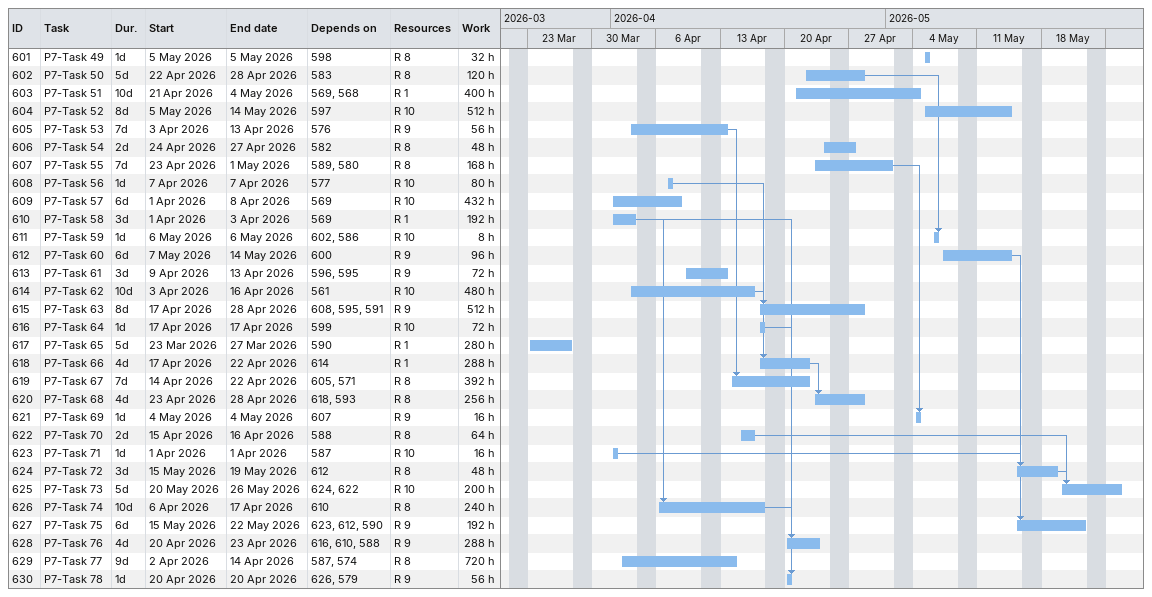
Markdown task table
| ID | Task | Duration | Start | Finish | Predecessors | Resources | Work (h) |
|---|---|---|---|---|---|---|---|
| 601 | P7-Task 49 | 1d | 2026-05-05 | 2026-05-05 | 598 | R 8 | 32 |
| 602 | P7-Task 50 | 5d | 2026-04-22 | 2026-04-28 | 583 | R 8 | 120 |
| 603 | P7-Task 51 | 10d | 2026-04-21 | 2026-05-04 | 569, 568 | R 1 | 400 |
| 604 | P7-Task 52 | 8d | 2026-05-05 | 2026-05-14 | 597 | R 10 | 512 |
| 605 | P7-Task 53 | 7d | 2026-04-03 | 2026-04-13 | 576 | R 9 | 56 |
| 606 | P7-Task 54 | 2d | 2026-04-24 | 2026-04-27 | 582 | R 8 | 48 |
| 607 | P7-Task 55 | 7d | 2026-04-23 | 2026-05-01 | 589, 580 | R 8 | 168 |
| 608 | P7-Task 56 | 1d | 2026-04-07 | 2026-04-07 | 577 | R 10 | 80 |
| 609 | P7-Task 57 | 6d | 2026-04-01 | 2026-04-08 | 569 | R 10 | 432 |
| 610 | P7-Task 58 | 3d | 2026-04-01 | 2026-04-03 | 569 | R 1 | 192 |
| 611 | P7-Task 59 | 1d | 2026-05-06 | 2026-05-06 | 602, 586 | R 10 | 8 |
| 612 | P7-Task 60 | 6d | 2026-05-07 | 2026-05-14 | 600 | R 9 | 96 |
| 613 | P7-Task 61 | 3d | 2026-04-09 | 2026-04-13 | 596, 595 | R 9 | 72 |
| 614 | P7-Task 62 | 10d | 2026-04-03 | 2026-04-16 | 561 | R 10 | 480 |
| 615 | P7-Task 63 | 8d | 2026-04-17 | 2026-04-28 | 608, 595, 591 | R 9 | 512 |
| 616 | P7-Task 64 | 1d | 2026-04-17 | 2026-04-17 | 599 | R 10 | 72 |
| 617 | P7-Task 65 | 5d | 2026-03-23 | 2026-03-27 | 590 | R 1 | 280 |
| 618 | P7-Task 66 | 4d | 2026-04-17 | 2026-04-22 | 614 | R 1 | 288 |
| 619 | P7-Task 67 | 7d | 2026-04-14 | 2026-04-22 | 605, 571 | R 8 | 392 |
| 620 | P7-Task 68 | 4d | 2026-04-23 | 2026-04-28 | 618, 593 | R 8 | 256 |
| 621 | P7-Task 69 | 1d | 2026-05-04 | 2026-05-04 | 607 | R 9 | 16 |
| 622 | P7-Task 70 | 2d | 2026-04-15 | 2026-04-16 | 588 | R 8 | 64 |
| 623 | P7-Task 71 | 1d | 2026-04-01 | 2026-04-01 | 587 | R 10 | 16 |
| 624 | P7-Task 72 | 3d | 2026-05-15 | 2026-05-19 | 612 | R 8 | 48 |
| 625 | P7-Task 73 | 5d | 2026-05-20 | 2026-05-26 | 624, 622 | R 10 | 200 |
| 626 | P7-Task 74 | 10d | 2026-04-06 | 2026-04-17 | 610 | R 8 | 240 |
| 627 | P7-Task 75 | 6d | 2026-05-15 | 2026-05-22 | 623, 612, 590 | R 9 | 192 |
| 628 | P7-Task 76 | 4d | 2026-04-20 | 2026-04-23 | 616, 610, 588 | R 9 | 288 |
| 629 | P7-Task 77 | 9d | 2026-04-02 | 2026-04-14 | 587, 574 | R 8 | 720 |
| 630 | P7-Task 78 | 1d | 2026-04-20 | 2026-04-20 | 626, 579 | R 9 | 56 |
